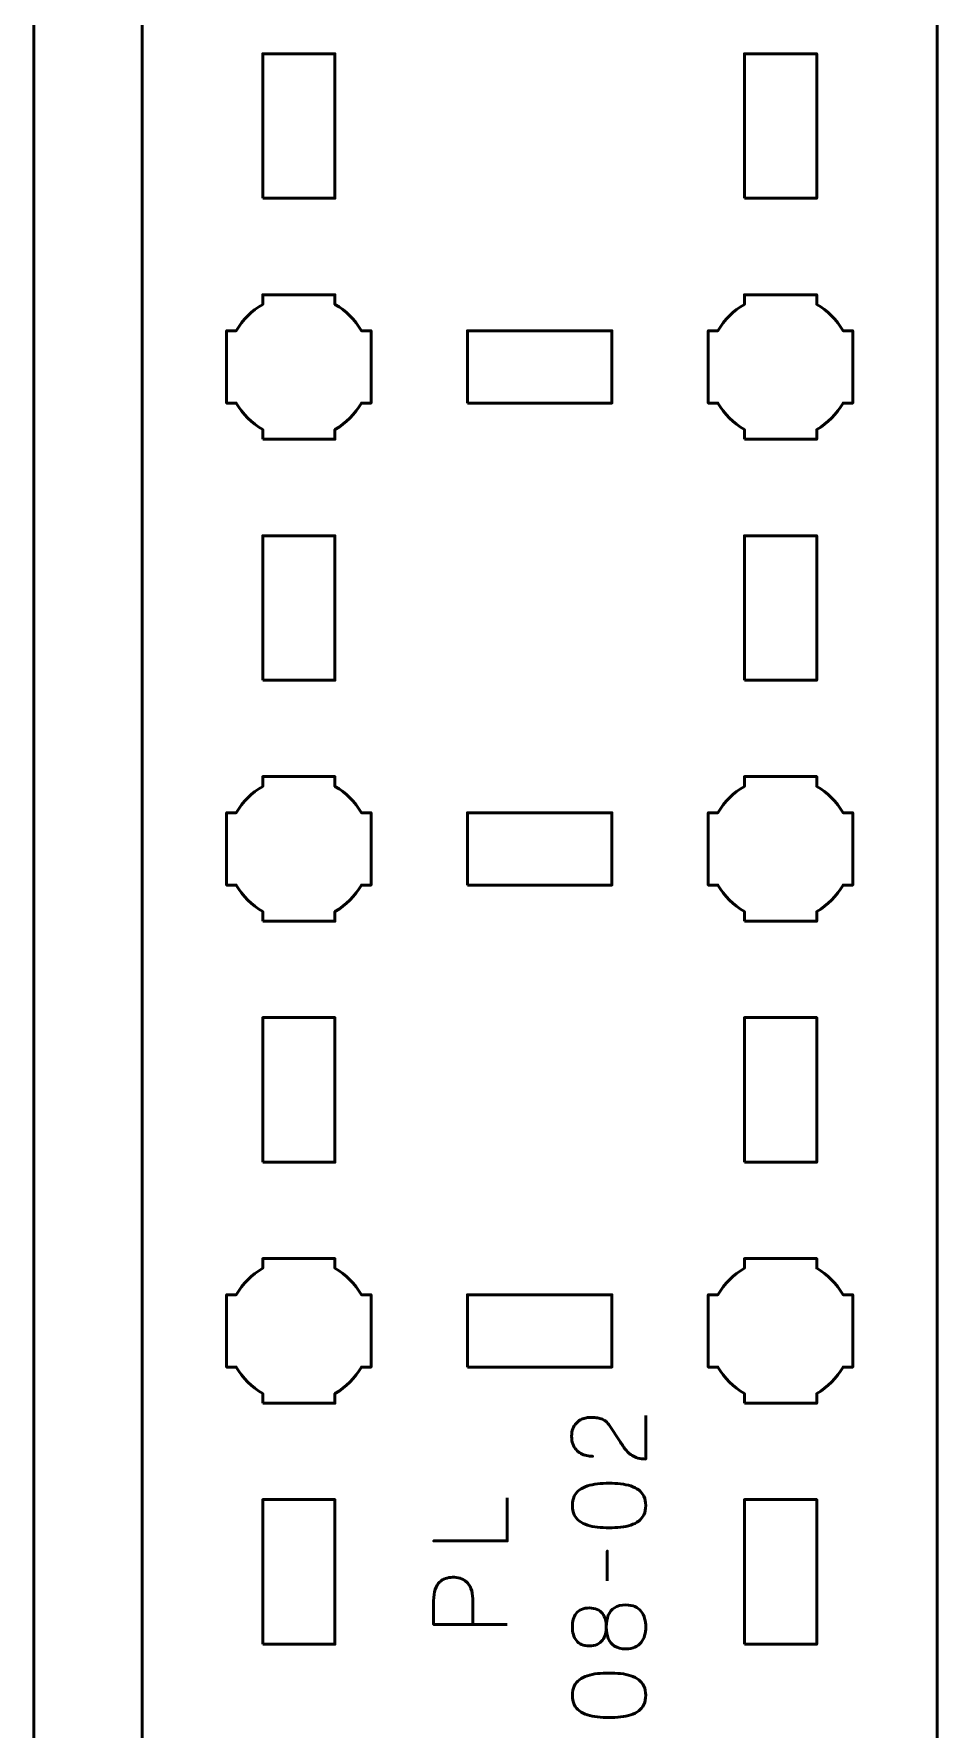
# Model space of a CAD drawing. Header units: centimetres. Extents: x -21 to 0, y -29.7 to 0.
# Drawn here: x -21 to -17.23, y -14.9 to -7.87 of the extents above; entities that cross this region are included whole.
import ezdxf

# ---------------------------------------------------------------- set-up
doc = ezdxf.new("R2010")
doc.units = ezdxf.units.CM
doc.header["$MEASUREMENT"] = 0
doc.layers.add('Layer 1', color=7, linetype='Continuous')

msp = doc.modelspace()

# ---------------------------------------------------------------- linework, layer by layer
at = {"layer": 'Layer 1', "color": 1, "lineweight": 53}
msp.add_open_spline([(-21.00003, -29.19995), (-21.00003, -29.19995), (-21.00003, -0.49992), (-21.00003, -0.49992), (-21.00003, -0.49992), (-21.00003, -0.22295), (-20.77694, 0.00004), (-20.49994, 0.00004), (-20.49994, 0.00004), (-20.49994, 0.00004), (-0.50008, 0.00004), (-0.50008, 0.00004), (-0.50008, 0.00004), (-0.22294, 0.00004), (0.00002, -0.22295), (0.00002, -0.49992), (0.00002, -0.49992), (0.00002, -0.49992), (0.00002, -29.19995), (0.00002, -29.19995), (0.00002, -29.19995), (0.00002, -29.47695), (-0.22294, -29.70004), (-0.50008, -29.70004), (-0.50008, -29.70004), (-0.50008, -29.70004), (-20.49994, -29.70004), (-20.49994, -29.70004), (-20.49994, -29.70004), (-20.77694, -29.70004), (-21.00003, -29.47695), (-21.00003, -29.19995)], degree=3, knots=[0, 0, 0, 0, 0.125, 0.125, 0.125, 0.125, 0.25, 0.25, 0.25, 0.25, 0.375, 0.375, 0.375, 0.375, 0.5, 0.5, 0.5, 0.5, 0.625, 0.625, 0.625, 0.625, 0.75, 0.75, 0.75, 0.75, 0.875, 0.875, 0.875, 0.875, 1, 1, 1, 1], dxfattribs=at)
at = {"layer": 'Layer 1', "color": 3, "lineweight": 53}
msp.add_open_spline([(-17.74994, -15.89996), (-17.74994, -15.89996), (-20.04994, -15.89996), (-20.04994, -15.89996), (-20.04994, -15.89996), (-20.32603, -15.89996), (-20.54994, -15.67605), (-20.54994, -15.39996), (-20.54994, -15.39996), (-20.54994, -15.39996), (-20.54994, -1.09996), (-20.54994, -1.09996), (-20.54994, -1.09996), (-20.54994, -0.82387), (-20.32603, -0.59996), (-20.04994, -0.59996), (-20.04994, -0.59996), (-20.04994, -0.59996), (-17.74994, -0.59996), (-17.74994, -0.59996), (-17.74994, -0.59996), (-17.47385, -0.59996), (-17.24994, -0.82387), (-17.24994, -1.09996), (-17.24994, -1.09996), (-17.24994, -1.09996), (-17.24994, -15.39996), (-17.24994, -15.39996), (-17.24994, -15.39996), (-17.24994, -15.67605), (-17.47385, -15.89996), (-17.74994, -15.89996)], degree=3, knots=[0, 0, 0, 0, 0.125, 0.125, 0.125, 0.125, 0.25, 0.25, 0.25, 0.25, 0.375, 0.375, 0.375, 0.375, 0.5, 0.5, 0.5, 0.5, 0.625, 0.625, 0.625, 0.625, 0.75, 0.75, 0.75, 0.75, 0.875, 0.875, 0.875, 0.875, 1, 1, 1, 1], dxfattribs=at)
at = {"layer": 'Layer 1', "lineweight": 53}
for points, knots in [([(-20.04994, -8.54996), (-20.04994, -8.54996), (-20.04994, -7.94996), (-20.04994, -7.94996), (-20.04994, -7.94996), (-20.04994, -7.94996), (-19.74994, -7.94996), (-19.74994, -7.94996), (-19.74994, -7.94996), (-19.74994, -7.94996), (-19.74994, -8.54996), (-19.74994, -8.54996), (-19.74994, -8.54996), (-19.74994, -8.54996), (-20.04994, -8.54996), (-20.04994, -8.54996)], [0, 0, 0, 0, 0.25, 0.25, 0.25, 0.25, 0.5, 0.5, 0.5, 0.5, 0.75, 0.75, 0.75, 0.75, 1, 1, 1, 1]), ([(-18.04994, -8.54996), (-18.04994, -8.54996), (-18.04994, -7.94996), (-18.04994, -7.94996), (-18.04994, -7.94996), (-18.04994, -7.94996), (-17.74994, -7.94996), (-17.74994, -7.94996), (-17.74994, -7.94996), (-17.74994, -7.94996), (-17.74994, -8.54996), (-17.74994, -8.54996), (-17.74994, -8.54996), (-17.74994, -8.54996), (-18.04994, -8.54996), (-18.04994, -8.54996)], [0, 0, 0, 0, 0.25, 0.25, 0.25, 0.25, 0.5, 0.5, 0.5, 0.5, 0.75, 0.75, 0.75, 0.75, 1, 1, 1, 1]), ([(-20.04994, -9.54996), (-20.04994, -9.54996), (-20.04994, -9.50981), (-20.04994, -9.50981), (-20.04994, -9.50981), (-20.09547, -9.48346), (-20.13344, -9.44549), (-20.15979, -9.39996), (-20.15979, -9.39996), (-20.15979, -9.39996), (-20.19994, -9.39996), (-20.19994, -9.39996), (-20.19994, -9.39996), (-20.19994, -9.39996), (-20.19994, -9.24996), (-20.19994, -9.24996), (-20.19994, -9.24996), (-20.19994, -9.24996), (-20.19994, -9.09996), (-20.19994, -9.09996), (-20.19994, -9.09996), (-20.19994, -9.09996), (-20.15979, -9.09996), (-20.15979, -9.09996), (-20.15979, -9.09996), (-20.13344, -9.05443), (-20.09547, -9.01646), (-20.04994, -8.99011), (-20.04994, -8.99011), (-20.04994, -8.99011), (-20.04994, -8.94996), (-20.04994, -8.94996), (-20.04994, -8.94996), (-20.04994, -8.94996), (-19.89994, -8.94996), (-19.89994, -8.94996), (-19.89994, -8.94996), (-19.89994, -8.94996), (-19.74994, -8.94996), (-19.74994, -8.94996), (-19.74994, -8.94996), (-19.74994, -8.94996), (-19.74994, -8.99011), (-19.74994, -8.99011), (-19.74994, -8.99011), (-19.70441, -9.01646), (-19.66644, -9.05443), (-19.64009, -9.09996), (-19.64009, -9.09996), (-19.64009, -9.09996), (-19.59994, -9.09996), (-19.59994, -9.09996), (-19.59994, -9.09996), (-19.59994, -9.09996), (-19.59994, -9.24996), (-19.59994, -9.24996), (-19.59994, -9.24996), (-19.59994, -9.24996), (-19.59994, -9.39996), (-19.59994, -9.39996), (-19.59994, -9.39996), (-19.59994, -9.39996), (-19.64009, -9.39996), (-19.64009, -9.39996), (-19.64009, -9.39996), (-19.66644, -9.44549), (-19.70441, -9.48346), (-19.74994, -9.50981), (-19.74994, -9.50981), (-19.74994, -9.50981), (-19.74994, -9.54996), (-19.74994, -9.54996), (-19.74994, -9.54996), (-19.74994, -9.54996), (-19.89994, -9.54996), (-19.89994, -9.54996), (-19.89994, -9.54996), (-19.89994, -9.54996), (-20.04994, -9.54996), (-20.04994, -9.54996)], [0, 0, 0, 0, 0.05, 0.05, 0.05, 0.05, 0.1, 0.1, 0.1, 0.1, 0.15, 0.15, 0.15, 0.15, 0.2, 0.2, 0.2, 0.2, 0.25, 0.25, 0.25, 0.25, 0.3, 0.3, 0.3, 0.3, 0.35, 0.35, 0.35, 0.35, 0.4, 0.4, 0.4, 0.4, 0.45, 0.45, 0.45, 0.45, 0.5, 0.5, 0.5, 0.5, 0.55, 0.55, 0.55, 0.55, 0.6, 0.6, 0.6, 0.6, 0.65, 0.65, 0.65, 0.65, 0.7, 0.7, 0.7, 0.7, 0.75, 0.75, 0.75, 0.75, 0.8, 0.8, 0.8, 0.8, 0.85, 0.85, 0.85, 0.85, 0.9, 0.9, 0.9, 0.9, 0.95, 0.95, 0.95, 0.95, 1, 1, 1, 1]), ([(-18.04994, -9.54996), (-18.04994, -9.54996), (-18.04994, -9.50981), (-18.04994, -9.50981), (-18.04994, -9.50981), (-18.09547, -9.48346), (-18.13344, -9.44549), (-18.15979, -9.39996), (-18.15979, -9.39996), (-18.15979, -9.39996), (-18.19994, -9.39996), (-18.19994, -9.39996), (-18.19994, -9.39996), (-18.19994, -9.39996), (-18.19994, -9.24996), (-18.19994, -9.24996), (-18.19994, -9.24996), (-18.19994, -9.24996), (-18.19994, -9.09996), (-18.19994, -9.09996), (-18.19994, -9.09996), (-18.19994, -9.09996), (-18.15979, -9.09996), (-18.15979, -9.09996), (-18.15979, -9.09996), (-18.13344, -9.05443), (-18.09547, -9.01646), (-18.04994, -8.99011), (-18.04994, -8.99011), (-18.04994, -8.99011), (-18.04994, -8.94996), (-18.04994, -8.94996), (-18.04994, -8.94996), (-18.04994, -8.94996), (-17.89994, -8.94996), (-17.89994, -8.94996), (-17.89994, -8.94996), (-17.89994, -8.94996), (-17.74994, -8.94996), (-17.74994, -8.94996), (-17.74994, -8.94996), (-17.74994, -8.94996), (-17.74994, -8.99011), (-17.74994, -8.99011), (-17.74994, -8.99011), (-17.70441, -9.01646), (-17.66644, -9.05443), (-17.64009, -9.09996), (-17.64009, -9.09996), (-17.64009, -9.09996), (-17.59994, -9.09996), (-17.59994, -9.09996), (-17.59994, -9.09996), (-17.59994, -9.09996), (-17.59994, -9.24996), (-17.59994, -9.24996), (-17.59994, -9.24996), (-17.59994, -9.24996), (-17.59994, -9.39996), (-17.59994, -9.39996), (-17.59994, -9.39996), (-17.59994, -9.39996), (-17.64009, -9.39996), (-17.64009, -9.39996), (-17.64009, -9.39996), (-17.66644, -9.44549), (-17.70441, -9.48346), (-17.74994, -9.50981), (-17.74994, -9.50981), (-17.74994, -9.50981), (-17.74994, -9.54996), (-17.74994, -9.54996), (-17.74994, -9.54996), (-17.74994, -9.54996), (-17.89994, -9.54996), (-17.89994, -9.54996), (-17.89994, -9.54996), (-17.89994, -9.54996), (-18.04994, -9.54996), (-18.04994, -9.54996)], [0, 0, 0, 0, 0.05, 0.05, 0.05, 0.05, 0.1, 0.1, 0.1, 0.1, 0.15, 0.15, 0.15, 0.15, 0.2, 0.2, 0.2, 0.2, 0.25, 0.25, 0.25, 0.25, 0.3, 0.3, 0.3, 0.3, 0.35, 0.35, 0.35, 0.35, 0.4, 0.4, 0.4, 0.4, 0.45, 0.45, 0.45, 0.45, 0.5, 0.5, 0.5, 0.5, 0.55, 0.55, 0.55, 0.55, 0.6, 0.6, 0.6, 0.6, 0.65, 0.65, 0.65, 0.65, 0.7, 0.7, 0.7, 0.7, 0.75, 0.75, 0.75, 0.75, 0.8, 0.8, 0.8, 0.8, 0.85, 0.85, 0.85, 0.85, 0.9, 0.9, 0.9, 0.9, 0.95, 0.95, 0.95, 0.95, 1, 1, 1, 1]), ([(-19.19994, -9.39996), (-19.19994, -9.39996), (-19.19994, -9.09996), (-19.19994, -9.09996), (-19.19994, -9.09996), (-19.19994, -9.09996), (-18.59994, -9.09996), (-18.59994, -9.09996), (-18.59994, -9.09996), (-18.59994, -9.09996), (-18.59994, -9.39996), (-18.59994, -9.39996), (-18.59994, -9.39996), (-18.59994, -9.39996), (-19.19994, -9.39996), (-19.19994, -9.39996)], [0, 0, 0, 0, 0.25, 0.25, 0.25, 0.25, 0.5, 0.5, 0.5, 0.5, 0.75, 0.75, 0.75, 0.75, 1, 1, 1, 1]), ([(-20.04994, -10.54996), (-20.04994, -10.54996), (-20.04994, -9.94996), (-20.04994, -9.94996), (-20.04994, -9.94996), (-20.04994, -9.94996), (-19.74994, -9.94996), (-19.74994, -9.94996), (-19.74994, -9.94996), (-19.74994, -9.94996), (-19.74994, -10.54996), (-19.74994, -10.54996), (-19.74994, -10.54996), (-19.74994, -10.54996), (-20.04994, -10.54996), (-20.04994, -10.54996)], [0, 0, 0, 0, 0.25, 0.25, 0.25, 0.25, 0.5, 0.5, 0.5, 0.5, 0.75, 0.75, 0.75, 0.75, 1, 1, 1, 1]), ([(-18.04994, -10.54996), (-18.04994, -10.54996), (-18.04994, -9.94996), (-18.04994, -9.94996), (-18.04994, -9.94996), (-18.04994, -9.94996), (-17.74994, -9.94996), (-17.74994, -9.94996), (-17.74994, -9.94996), (-17.74994, -9.94996), (-17.74994, -10.54996), (-17.74994, -10.54996), (-17.74994, -10.54996), (-17.74994, -10.54996), (-18.04994, -10.54996), (-18.04994, -10.54996)], [0, 0, 0, 0, 0.25, 0.25, 0.25, 0.25, 0.5, 0.5, 0.5, 0.5, 0.75, 0.75, 0.75, 0.75, 1, 1, 1, 1]), ([(-20.04994, -11.54996), (-20.04994, -11.54996), (-20.04994, -11.50981), (-20.04994, -11.50981), (-20.04994, -11.50981), (-20.09547, -11.48346), (-20.13344, -11.44549), (-20.15979, -11.39996), (-20.15979, -11.39996), (-20.15979, -11.39996), (-20.19994, -11.39996), (-20.19994, -11.39996), (-20.19994, -11.39996), (-20.19994, -11.39996), (-20.19994, -11.24996), (-20.19994, -11.24996), (-20.19994, -11.24996), (-20.19994, -11.24996), (-20.19994, -11.09996), (-20.19994, -11.09996), (-20.19994, -11.09996), (-20.19994, -11.09996), (-20.15979, -11.09996), (-20.15979, -11.09996), (-20.15979, -11.09996), (-20.13344, -11.05443), (-20.09547, -11.01646), (-20.04994, -10.99011), (-20.04994, -10.99011), (-20.04994, -10.99011), (-20.04994, -10.94996), (-20.04994, -10.94996), (-20.04994, -10.94996), (-20.04994, -10.94996), (-19.89994, -10.94996), (-19.89994, -10.94996), (-19.89994, -10.94996), (-19.89994, -10.94996), (-19.74994, -10.94996), (-19.74994, -10.94996), (-19.74994, -10.94996), (-19.74994, -10.94996), (-19.74994, -10.99011), (-19.74994, -10.99011), (-19.74994, -10.99011), (-19.70441, -11.01646), (-19.66644, -11.05443), (-19.64009, -11.09996), (-19.64009, -11.09996), (-19.64009, -11.09996), (-19.59994, -11.09996), (-19.59994, -11.09996), (-19.59994, -11.09996), (-19.59994, -11.09996), (-19.59994, -11.24996), (-19.59994, -11.24996), (-19.59994, -11.24996), (-19.59994, -11.24996), (-19.59994, -11.39996), (-19.59994, -11.39996), (-19.59994, -11.39996), (-19.59994, -11.39996), (-19.64009, -11.39996), (-19.64009, -11.39996), (-19.64009, -11.39996), (-19.66644, -11.44549), (-19.70441, -11.48346), (-19.74994, -11.50981), (-19.74994, -11.50981), (-19.74994, -11.50981), (-19.74994, -11.54996), (-19.74994, -11.54996), (-19.74994, -11.54996), (-19.74994, -11.54996), (-19.89994, -11.54996), (-19.89994, -11.54996), (-19.89994, -11.54996), (-19.89994, -11.54996), (-20.04994, -11.54996), (-20.04994, -11.54996)], [0, 0, 0, 0, 0.05, 0.05, 0.05, 0.05, 0.1, 0.1, 0.1, 0.1, 0.15, 0.15, 0.15, 0.15, 0.2, 0.2, 0.2, 0.2, 0.25, 0.25, 0.25, 0.25, 0.3, 0.3, 0.3, 0.3, 0.35, 0.35, 0.35, 0.35, 0.4, 0.4, 0.4, 0.4, 0.45, 0.45, 0.45, 0.45, 0.5, 0.5, 0.5, 0.5, 0.55, 0.55, 0.55, 0.55, 0.6, 0.6, 0.6, 0.6, 0.65, 0.65, 0.65, 0.65, 0.7, 0.7, 0.7, 0.7, 0.75, 0.75, 0.75, 0.75, 0.8, 0.8, 0.8, 0.8, 0.85, 0.85, 0.85, 0.85, 0.9, 0.9, 0.9, 0.9, 0.95, 0.95, 0.95, 0.95, 1, 1, 1, 1]), ([(-18.04994, -11.54996), (-18.04994, -11.54996), (-18.04994, -11.50981), (-18.04994, -11.50981), (-18.04994, -11.50981), (-18.09547, -11.48346), (-18.13344, -11.44549), (-18.15979, -11.39996), (-18.15979, -11.39996), (-18.15979, -11.39996), (-18.19994, -11.39996), (-18.19994, -11.39996), (-18.19994, -11.39996), (-18.19994, -11.39996), (-18.19994, -11.24996), (-18.19994, -11.24996), (-18.19994, -11.24996), (-18.19994, -11.24996), (-18.19994, -11.09996), (-18.19994, -11.09996), (-18.19994, -11.09996), (-18.19994, -11.09996), (-18.15979, -11.09996), (-18.15979, -11.09996), (-18.15979, -11.09996), (-18.13344, -11.05443), (-18.09547, -11.01646), (-18.04994, -10.99011), (-18.04994, -10.99011), (-18.04994, -10.99011), (-18.04994, -10.94996), (-18.04994, -10.94996), (-18.04994, -10.94996), (-18.04994, -10.94996), (-17.89994, -10.94996), (-17.89994, -10.94996), (-17.89994, -10.94996), (-17.89994, -10.94996), (-17.74994, -10.94996), (-17.74994, -10.94996), (-17.74994, -10.94996), (-17.74994, -10.94996), (-17.74994, -10.99011), (-17.74994, -10.99011), (-17.74994, -10.99011), (-17.70441, -11.01646), (-17.66644, -11.05443), (-17.64009, -11.09996), (-17.64009, -11.09996), (-17.64009, -11.09996), (-17.59994, -11.09996), (-17.59994, -11.09996), (-17.59994, -11.09996), (-17.59994, -11.09996), (-17.59994, -11.24996), (-17.59994, -11.24996), (-17.59994, -11.24996), (-17.59994, -11.24996), (-17.59994, -11.39996), (-17.59994, -11.39996), (-17.59994, -11.39996), (-17.59994, -11.39996), (-17.64009, -11.39996), (-17.64009, -11.39996), (-17.64009, -11.39996), (-17.66644, -11.44549), (-17.70441, -11.48346), (-17.74994, -11.50981), (-17.74994, -11.50981), (-17.74994, -11.50981), (-17.74994, -11.54996), (-17.74994, -11.54996), (-17.74994, -11.54996), (-17.74994, -11.54996), (-17.89994, -11.54996), (-17.89994, -11.54996), (-17.89994, -11.54996), (-17.89994, -11.54996), (-18.04994, -11.54996), (-18.04994, -11.54996)], [0, 0, 0, 0, 0.05, 0.05, 0.05, 0.05, 0.1, 0.1, 0.1, 0.1, 0.15, 0.15, 0.15, 0.15, 0.2, 0.2, 0.2, 0.2, 0.25, 0.25, 0.25, 0.25, 0.3, 0.3, 0.3, 0.3, 0.35, 0.35, 0.35, 0.35, 0.4, 0.4, 0.4, 0.4, 0.45, 0.45, 0.45, 0.45, 0.5, 0.5, 0.5, 0.5, 0.55, 0.55, 0.55, 0.55, 0.6, 0.6, 0.6, 0.6, 0.65, 0.65, 0.65, 0.65, 0.7, 0.7, 0.7, 0.7, 0.75, 0.75, 0.75, 0.75, 0.8, 0.8, 0.8, 0.8, 0.85, 0.85, 0.85, 0.85, 0.9, 0.9, 0.9, 0.9, 0.95, 0.95, 0.95, 0.95, 1, 1, 1, 1]), ([(-19.19994, -11.39996), (-19.19994, -11.39996), (-19.19994, -11.09996), (-19.19994, -11.09996), (-19.19994, -11.09996), (-19.19994, -11.09996), (-18.59994, -11.09996), (-18.59994, -11.09996), (-18.59994, -11.09996), (-18.59994, -11.09996), (-18.59994, -11.39996), (-18.59994, -11.39996), (-18.59994, -11.39996), (-18.59994, -11.39996), (-19.19994, -11.39996), (-19.19994, -11.39996)], [0, 0, 0, 0, 0.25, 0.25, 0.25, 0.25, 0.5, 0.5, 0.5, 0.5, 0.75, 0.75, 0.75, 0.75, 1, 1, 1, 1]), ([(-20.04994, -12.54996), (-20.04994, -12.54996), (-20.04994, -11.94996), (-20.04994, -11.94996), (-20.04994, -11.94996), (-20.04994, -11.94996), (-19.74994, -11.94996), (-19.74994, -11.94996), (-19.74994, -11.94996), (-19.74994, -11.94996), (-19.74994, -12.54996), (-19.74994, -12.54996), (-19.74994, -12.54996), (-19.74994, -12.54996), (-20.04994, -12.54996), (-20.04994, -12.54996)], [0, 0, 0, 0, 0.25, 0.25, 0.25, 0.25, 0.5, 0.5, 0.5, 0.5, 0.75, 0.75, 0.75, 0.75, 1, 1, 1, 1]), ([(-18.04994, -12.54996), (-18.04994, -12.54996), (-18.04994, -11.94996), (-18.04994, -11.94996), (-18.04994, -11.94996), (-18.04994, -11.94996), (-17.74994, -11.94996), (-17.74994, -11.94996), (-17.74994, -11.94996), (-17.74994, -11.94996), (-17.74994, -12.54996), (-17.74994, -12.54996), (-17.74994, -12.54996), (-17.74994, -12.54996), (-18.04994, -12.54996), (-18.04994, -12.54996)], [0, 0, 0, 0, 0.25, 0.25, 0.25, 0.25, 0.5, 0.5, 0.5, 0.5, 0.75, 0.75, 0.75, 0.75, 1, 1, 1, 1]), ([(-20.04994, -13.54996), (-20.04994, -13.54996), (-20.04994, -13.50981), (-20.04994, -13.50981), (-20.04994, -13.50981), (-20.09547, -13.48346), (-20.13344, -13.44549), (-20.15979, -13.39996), (-20.15979, -13.39996), (-20.15979, -13.39996), (-20.19994, -13.39996), (-20.19994, -13.39996), (-20.19994, -13.39996), (-20.19994, -13.39996), (-20.19994, -13.24996), (-20.19994, -13.24996), (-20.19994, -13.24996), (-20.19994, -13.24996), (-20.19994, -13.09996), (-20.19994, -13.09996), (-20.19994, -13.09996), (-20.19994, -13.09996), (-20.15979, -13.09996), (-20.15979, -13.09996), (-20.15979, -13.09996), (-20.13344, -13.05443), (-20.09547, -13.01646), (-20.04994, -12.99011), (-20.04994, -12.99011), (-20.04994, -12.99011), (-20.04994, -12.94996), (-20.04994, -12.94996), (-20.04994, -12.94996), (-20.04994, -12.94996), (-19.89994, -12.94996), (-19.89994, -12.94996), (-19.89994, -12.94996), (-19.89994, -12.94996), (-19.74994, -12.94996), (-19.74994, -12.94996), (-19.74994, -12.94996), (-19.74994, -12.94996), (-19.74994, -12.99011), (-19.74994, -12.99011), (-19.74994, -12.99011), (-19.70441, -13.01646), (-19.66644, -13.05443), (-19.64009, -13.09996), (-19.64009, -13.09996), (-19.64009, -13.09996), (-19.59994, -13.09996), (-19.59994, -13.09996), (-19.59994, -13.09996), (-19.59994, -13.09996), (-19.59994, -13.24996), (-19.59994, -13.24996), (-19.59994, -13.24996), (-19.59994, -13.24996), (-19.59994, -13.39996), (-19.59994, -13.39996), (-19.59994, -13.39996), (-19.59994, -13.39996), (-19.64009, -13.39996), (-19.64009, -13.39996), (-19.64009, -13.39996), (-19.66644, -13.44549), (-19.70441, -13.48346), (-19.74994, -13.50981), (-19.74994, -13.50981), (-19.74994, -13.50981), (-19.74994, -13.54996), (-19.74994, -13.54996), (-19.74994, -13.54996), (-19.74994, -13.54996), (-19.89994, -13.54996), (-19.89994, -13.54996), (-19.89994, -13.54996), (-19.89994, -13.54996), (-20.04994, -13.54996), (-20.04994, -13.54996)], [0, 0, 0, 0, 0.05, 0.05, 0.05, 0.05, 0.1, 0.1, 0.1, 0.1, 0.15, 0.15, 0.15, 0.15, 0.2, 0.2, 0.2, 0.2, 0.25, 0.25, 0.25, 0.25, 0.3, 0.3, 0.3, 0.3, 0.35, 0.35, 0.35, 0.35, 0.4, 0.4, 0.4, 0.4, 0.45, 0.45, 0.45, 0.45, 0.5, 0.5, 0.5, 0.5, 0.55, 0.55, 0.55, 0.55, 0.6, 0.6, 0.6, 0.6, 0.65, 0.65, 0.65, 0.65, 0.7, 0.7, 0.7, 0.7, 0.75, 0.75, 0.75, 0.75, 0.8, 0.8, 0.8, 0.8, 0.85, 0.85, 0.85, 0.85, 0.9, 0.9, 0.9, 0.9, 0.95, 0.95, 0.95, 0.95, 1, 1, 1, 1]), ([(-18.04994, -13.54996), (-18.04994, -13.54996), (-18.04994, -13.50981), (-18.04994, -13.50981), (-18.04994, -13.50981), (-18.09547, -13.48346), (-18.13344, -13.44549), (-18.15979, -13.39996), (-18.15979, -13.39996), (-18.15979, -13.39996), (-18.19994, -13.39996), (-18.19994, -13.39996), (-18.19994, -13.39996), (-18.19994, -13.39996), (-18.19994, -13.24996), (-18.19994, -13.24996), (-18.19994, -13.24996), (-18.19994, -13.24996), (-18.19994, -13.09996), (-18.19994, -13.09996), (-18.19994, -13.09996), (-18.19994, -13.09996), (-18.15979, -13.09996), (-18.15979, -13.09996), (-18.15979, -13.09996), (-18.13344, -13.05443), (-18.09547, -13.01646), (-18.04994, -12.99011), (-18.04994, -12.99011), (-18.04994, -12.99011), (-18.04994, -12.94996), (-18.04994, -12.94996), (-18.04994, -12.94996), (-18.04994, -12.94996), (-17.89994, -12.94996), (-17.89994, -12.94996), (-17.89994, -12.94996), (-17.89994, -12.94996), (-17.74994, -12.94996), (-17.74994, -12.94996), (-17.74994, -12.94996), (-17.74994, -12.94996), (-17.74994, -12.99011), (-17.74994, -12.99011), (-17.74994, -12.99011), (-17.70441, -13.01646), (-17.66644, -13.05443), (-17.64009, -13.09996), (-17.64009, -13.09996), (-17.64009, -13.09996), (-17.59994, -13.09996), (-17.59994, -13.09996), (-17.59994, -13.09996), (-17.59994, -13.09996), (-17.59994, -13.24996), (-17.59994, -13.24996), (-17.59994, -13.24996), (-17.59994, -13.24996), (-17.59994, -13.39996), (-17.59994, -13.39996), (-17.59994, -13.39996), (-17.59994, -13.39996), (-17.64009, -13.39996), (-17.64009, -13.39996), (-17.64009, -13.39996), (-17.66644, -13.44549), (-17.70441, -13.48346), (-17.74994, -13.50981), (-17.74994, -13.50981), (-17.74994, -13.50981), (-17.74994, -13.54996), (-17.74994, -13.54996), (-17.74994, -13.54996), (-17.74994, -13.54996), (-17.89994, -13.54996), (-17.89994, -13.54996), (-17.89994, -13.54996), (-17.89994, -13.54996), (-18.04994, -13.54996), (-18.04994, -13.54996)], [0, 0, 0, 0, 0.05, 0.05, 0.05, 0.05, 0.1, 0.1, 0.1, 0.1, 0.15, 0.15, 0.15, 0.15, 0.2, 0.2, 0.2, 0.2, 0.25, 0.25, 0.25, 0.25, 0.3, 0.3, 0.3, 0.3, 0.35, 0.35, 0.35, 0.35, 0.4, 0.4, 0.4, 0.4, 0.45, 0.45, 0.45, 0.45, 0.5, 0.5, 0.5, 0.5, 0.55, 0.55, 0.55, 0.55, 0.6, 0.6, 0.6, 0.6, 0.65, 0.65, 0.65, 0.65, 0.7, 0.7, 0.7, 0.7, 0.75, 0.75, 0.75, 0.75, 0.8, 0.8, 0.8, 0.8, 0.85, 0.85, 0.85, 0.85, 0.9, 0.9, 0.9, 0.9, 0.95, 0.95, 0.95, 0.95, 1, 1, 1, 1]), ([(-19.19994, -13.39996), (-19.19994, -13.39996), (-19.19994, -13.09996), (-19.19994, -13.09996), (-19.19994, -13.09996), (-19.19994, -13.09996), (-18.59994, -13.09996), (-18.59994, -13.09996), (-18.59994, -13.09996), (-18.59994, -13.09996), (-18.59994, -13.39996), (-18.59994, -13.39996), (-18.59994, -13.39996), (-18.59994, -13.39996), (-19.19994, -13.39996), (-19.19994, -13.39996)], [0, 0, 0, 0, 0.25, 0.25, 0.25, 0.25, 0.5, 0.5, 0.5, 0.5, 0.75, 0.75, 0.75, 0.75, 1, 1, 1, 1]), ([(-20.04994, -14.54996), (-20.04994, -14.54996), (-20.04994, -13.94996), (-20.04994, -13.94996), (-20.04994, -13.94996), (-20.04994, -13.94996), (-19.74994, -13.94996), (-19.74994, -13.94996), (-19.74994, -13.94996), (-19.74994, -13.94996), (-19.74994, -14.54996), (-19.74994, -14.54996), (-19.74994, -14.54996), (-19.74994, -14.54996), (-20.04994, -14.54996), (-20.04994, -14.54996)], [0, 0, 0, 0, 0.25, 0.25, 0.25, 0.25, 0.5, 0.5, 0.5, 0.5, 0.75, 0.75, 0.75, 0.75, 1, 1, 1, 1]), ([(-18.04994, -14.54996), (-18.04994, -14.54996), (-18.04994, -13.94996), (-18.04994, -13.94996), (-18.04994, -13.94996), (-18.04994, -13.94996), (-17.74994, -13.94996), (-17.74994, -13.94996), (-17.74994, -13.94996), (-17.74994, -13.94996), (-17.74994, -14.54996), (-17.74994, -14.54996), (-17.74994, -14.54996), (-17.74994, -14.54996), (-18.04994, -14.54996), (-18.04994, -14.54996)], [0, 0, 0, 0, 0.25, 0.25, 0.25, 0.25, 0.5, 0.5, 0.5, 0.5, 0.75, 0.75, 0.75, 0.75, 1, 1, 1, 1])]:
    msp.add_open_spline(points, degree=3, knots=knots, dxfattribs=at)
at = {"layer": 'Layer 1', "color": 5, "lineweight": 53}
for points, knots in [([(-18.45969, -13.60015), (-18.45969, -13.60015), (-18.45969, -13.78176), (-18.45969, -13.78176), (-18.45969, -13.78176), (-18.47197, -13.78141), (-18.48283, -13.77986), (-18.49215, -13.77724), (-18.49215, -13.77724), (-18.50146, -13.77456), (-18.50964, -13.77097), (-18.5167, -13.76652), (-18.5167, -13.76652), (-18.52375, -13.762), (-18.53003, -13.75685), (-18.53554, -13.751), (-18.53554, -13.751), (-18.54111, -13.74514), (-18.54619, -13.73886), (-18.55099, -13.73209), (-18.55099, -13.73209), (-18.55572, -13.72532), (-18.56044, -13.71833), (-18.5651, -13.71106), (-18.5651, -13.71106), (-18.5651, -13.71106), (-18.61336, -13.63867), (-18.61336, -13.63867), (-18.61336, -13.63867), (-18.61858, -13.63127), (-18.62422, -13.62548), (-18.63043, -13.62139), (-18.63043, -13.62139), (-18.63657, -13.61723), (-18.64306, -13.61433), (-18.64984, -13.61257), (-18.64984, -13.61257), (-18.65668, -13.61088), (-18.66359, -13.60982), (-18.67072, -13.60947), (-18.67072, -13.60947), (-18.67785, -13.60911), (-18.68497, -13.60897), (-18.6921, -13.60904), (-18.6921, -13.60904), (-18.69795, -13.60904), (-18.70423, -13.60982), (-18.71101, -13.61137), (-18.71101, -13.61137), (-18.71771, -13.61299), (-18.72441, -13.61553), (-18.73104, -13.61913), (-18.73104, -13.61913), (-18.73768, -13.62273), (-18.74374, -13.62753), (-18.74925, -13.63352), (-18.74925, -13.63352), (-18.75468, -13.63952), (-18.75905, -13.64693), (-18.76237, -13.65575), (-18.76237, -13.65575), (-18.76569, -13.66457), (-18.76738, -13.67494), (-18.76745, -13.68693), (-18.76745, -13.68693), (-18.76738, -13.699), (-18.76569, -13.70965), (-18.76244, -13.71883), (-18.76244, -13.71883), (-18.7592, -13.728), (-18.75468, -13.73583), (-18.74897, -13.74232), (-18.74897, -13.74232), (-18.74325, -13.74881), (-18.73662, -13.75403), (-18.72921, -13.75812), (-18.72921, -13.75812), (-18.7218, -13.76222), (-18.7139, -13.76518), (-18.70557, -13.76708), (-18.70557, -13.76708), (-18.69725, -13.76899), (-18.68878, -13.76991), (-18.68024, -13.76991), (-18.68024, -13.76991), (-18.68878, -13.76991), (-18.69725, -13.76899), (-18.70557, -13.76708), (-18.70557, -13.76708), (-18.7139, -13.76518), (-18.7218, -13.76222), (-18.72921, -13.75812), (-18.72921, -13.75812), (-18.73662, -13.75403), (-18.74325, -13.74881), (-18.74897, -13.74232), (-18.74897, -13.74232), (-18.75468, -13.73583), (-18.7592, -13.728), (-18.76244, -13.71883), (-18.76244, -13.71883), (-18.76569, -13.70965), (-18.76738, -13.699), (-18.76745, -13.68693), (-18.76745, -13.68693), (-18.76738, -13.67494), (-18.76569, -13.66457), (-18.76237, -13.65575), (-18.76237, -13.65575), (-18.75905, -13.64693), (-18.75468, -13.63952), (-18.74925, -13.63352), (-18.74925, -13.63352), (-18.74374, -13.62753), (-18.73768, -13.62273), (-18.73104, -13.61913), (-18.73104, -13.61913), (-18.72441, -13.61553), (-18.71771, -13.61299), (-18.71101, -13.61137), (-18.71101, -13.61137), (-18.70423, -13.60982), (-18.69795, -13.60904), (-18.6921, -13.60904), (-18.6921, -13.60904), (-18.68497, -13.60897), (-18.67785, -13.60911), (-18.67072, -13.60947), (-18.67072, -13.60947), (-18.66359, -13.60982), (-18.65668, -13.61088), (-18.64984, -13.61257), (-18.64984, -13.61257), (-18.64306, -13.61433), (-18.63657, -13.61723), (-18.63043, -13.62139), (-18.63043, -13.62139), (-18.62422, -13.62548), (-18.61858, -13.63127), (-18.61336, -13.63867), (-18.61336, -13.63867), (-18.61336, -13.63867), (-18.5651, -13.71106), (-18.5651, -13.71106), (-18.5651, -13.71106), (-18.56044, -13.71833), (-18.55572, -13.72532), (-18.55099, -13.73209), (-18.55099, -13.73209), (-18.54619, -13.73886), (-18.54111, -13.74514), (-18.53554, -13.751), (-18.53554, -13.751), (-18.53003, -13.75685), (-18.52375, -13.762), (-18.5167, -13.76652), (-18.5167, -13.76652), (-18.50964, -13.77097), (-18.50146, -13.77456), (-18.49215, -13.77724), (-18.49215, -13.77724), (-18.48283, -13.77986), (-18.47197, -13.78141), (-18.45969, -13.78176), (-18.45969, -13.78176), (-18.45969, -13.78176), (-18.45969, -13.60015), (-18.45969, -13.60015)], [0, 0, 0, 0, 0.0238095, 0.0238095, 0.0238095, 0.0238095, 0.047619, 0.047619, 0.047619, 0.047619, 0.0714286, 0.0714286, 0.0714286, 0.0714286, 0.0952381, 0.0952381, 0.0952381, 0.0952381, 0.1190476, 0.1190476, 0.1190476, 0.1190476, 0.1428571, 0.1428571, 0.1428571, 0.1428571, 0.1666667, 0.1666667, 0.1666667, 0.1666667, 0.1904762, 0.1904762, 0.1904762, 0.1904762, 0.2142857, 0.2142857, 0.2142857, 0.2142857, 0.2380952, 0.2380952, 0.2380952, 0.2380952, 0.2619048, 0.2619048, 0.2619048, 0.2619048, 0.2857143, 0.2857143, 0.2857143, 0.2857143, 0.3095238, 0.3095238, 0.3095238, 0.3095238, 0.3333333, 0.3333333, 0.3333333, 0.3333333, 0.3571429, 0.3571429, 0.3571429, 0.3571429, 0.3809524, 0.3809524, 0.3809524, 0.3809524, 0.4047619, 0.4047619, 0.4047619, 0.4047619, 0.4285714, 0.4285714, 0.4285714, 0.4285714, 0.452381, 0.452381, 0.452381, 0.452381, 0.4761905, 0.4761905, 0.4761905, 0.4761905, 0.5, 0.5, 0.5, 0.5, 0.5238095, 0.5238095, 0.5238095, 0.5238095, 0.547619, 0.547619, 0.547619, 0.547619, 0.5714286, 0.5714286, 0.5714286, 0.5714286, 0.5952381, 0.5952381, 0.5952381, 0.5952381, 0.6190476, 0.6190476, 0.6190476, 0.6190476, 0.6428571, 0.6428571, 0.6428571, 0.6428571, 0.6666667, 0.6666667, 0.6666667, 0.6666667, 0.6904762, 0.6904762, 0.6904762, 0.6904762, 0.7142857, 0.7142857, 0.7142857, 0.7142857, 0.7380952, 0.7380952, 0.7380952, 0.7380952, 0.7619048, 0.7619048, 0.7619048, 0.7619048, 0.7857143, 0.7857143, 0.7857143, 0.7857143, 0.8095238, 0.8095238, 0.8095238, 0.8095238, 0.8333333, 0.8333333, 0.8333333, 0.8333333, 0.8571429, 0.8571429, 0.8571429, 0.8571429, 0.8809524, 0.8809524, 0.8809524, 0.8809524, 0.9047619, 0.9047619, 0.9047619, 0.9047619, 0.9285714, 0.9285714, 0.9285714, 0.9285714, 0.952381, 0.952381, 0.952381, 0.952381, 0.9761905, 0.9761905, 0.9761905, 0.9761905, 1, 1, 1, 1]), ([(-18.45969, -13.97437), (-18.45976, -13.95956), (-18.46237, -13.94679), (-18.46745, -13.93613), (-18.46745, -13.93613), (-18.47253, -13.92555), (-18.4798, -13.91673), (-18.48904, -13.90968), (-18.48904, -13.90968), (-18.49835, -13.90269), (-18.50936, -13.89719), (-18.52206, -13.8931), (-18.52206, -13.8931), (-18.53476, -13.88907), (-18.54866, -13.88618), (-18.5639, -13.88456), (-18.5639, -13.88456), (-18.57914, -13.88286), (-18.59516, -13.88202), (-18.61209, -13.88209), (-18.61209, -13.88209), (-18.62895, -13.88202), (-18.64497, -13.88286), (-18.66014, -13.88456), (-18.66014, -13.88456), (-18.67531, -13.88618), (-18.68928, -13.88907), (-18.70198, -13.8931), (-18.70198, -13.8931), (-18.71461, -13.89719), (-18.72561, -13.90269), (-18.735, -13.90968), (-18.735, -13.90968), (-18.74431, -13.91673), (-18.75158, -13.92555), (-18.75666, -13.93613), (-18.75666, -13.93613), (-18.76181, -13.94679), (-18.76442, -13.95956), (-18.76449, -13.97437), (-18.76449, -13.97437), (-18.76442, -13.98919), (-18.76181, -14.00196), (-18.75666, -14.01262), (-18.75666, -14.01262), (-18.75158, -14.0232), (-18.74431, -14.03202), (-18.735, -14.03907), (-18.735, -14.03907), (-18.72561, -14.04606), (-18.71461, -14.05156), (-18.70198, -14.05565), (-18.70198, -14.05565), (-18.68928, -14.05968), (-18.67531, -14.06257), (-18.66014, -14.06419), (-18.66014, -14.06419), (-18.64497, -14.06588), (-18.62895, -14.06673), (-18.61209, -14.06666), (-18.61209, -14.06666), (-18.59516, -14.06673), (-18.57914, -14.06588), (-18.5639, -14.06419), (-18.5639, -14.06419), (-18.54866, -14.06257), (-18.53476, -14.05968), (-18.52206, -14.05565), (-18.52206, -14.05565), (-18.50936, -14.05156), (-18.49835, -14.04606), (-18.48904, -14.03907), (-18.48904, -14.03907), (-18.4798, -14.03202), (-18.47253, -14.0232), (-18.46745, -14.01262), (-18.46745, -14.01262), (-18.46237, -14.00196), (-18.45976, -13.98919), (-18.45969, -13.97437)], [0, 0, 0, 0, 0.05, 0.05, 0.05, 0.05, 0.1, 0.1, 0.1, 0.1, 0.15, 0.15, 0.15, 0.15, 0.2, 0.2, 0.2, 0.2, 0.25, 0.25, 0.25, 0.25, 0.3, 0.3, 0.3, 0.3, 0.35, 0.35, 0.35, 0.35, 0.4, 0.4, 0.4, 0.4, 0.45, 0.45, 0.45, 0.45, 0.5, 0.5, 0.5, 0.5, 0.55, 0.55, 0.55, 0.55, 0.6, 0.6, 0.6, 0.6, 0.65, 0.65, 0.65, 0.65, 0.7, 0.7, 0.7, 0.7, 0.75, 0.75, 0.75, 0.75, 0.8, 0.8, 0.8, 0.8, 0.85, 0.85, 0.85, 0.85, 0.9, 0.9, 0.9, 0.9, 0.95, 0.95, 0.95, 0.95, 1, 1, 1, 1]), ([(-18.45969, -13.97437), (-18.45976, -13.95956), (-18.46237, -13.94679), (-18.46745, -13.93613), (-18.46745, -13.93613), (-18.47253, -13.92555), (-18.4798, -13.91673), (-18.48904, -13.90968), (-18.48904, -13.90968), (-18.49835, -13.90269), (-18.50936, -13.89719), (-18.52206, -13.8931), (-18.52206, -13.8931), (-18.53476, -13.88907), (-18.54866, -13.88618), (-18.5639, -13.88456), (-18.5639, -13.88456), (-18.57914, -13.88286), (-18.59516, -13.88202), (-18.61209, -13.88209), (-18.61209, -13.88209), (-18.62895, -13.88202), (-18.64497, -13.88286), (-18.66014, -13.88456), (-18.66014, -13.88456), (-18.67531, -13.88618), (-18.68928, -13.88907), (-18.70198, -13.8931), (-18.70198, -13.8931), (-18.71461, -13.89719), (-18.72561, -13.90269), (-18.735, -13.90968), (-18.735, -13.90968), (-18.74431, -13.91673), (-18.75158, -13.92555), (-18.75666, -13.93613), (-18.75666, -13.93613), (-18.76181, -13.94679), (-18.76442, -13.95956), (-18.76449, -13.97437), (-18.76449, -13.97437), (-18.76442, -13.98919), (-18.76181, -14.00196), (-18.75666, -14.01262), (-18.75666, -14.01262), (-18.75158, -14.0232), (-18.74431, -14.03202), (-18.735, -14.03907), (-18.735, -14.03907), (-18.72561, -14.04606), (-18.71461, -14.05156), (-18.70198, -14.05565), (-18.70198, -14.05565), (-18.68928, -14.05968), (-18.67531, -14.06257), (-18.66014, -14.06419), (-18.66014, -14.06419), (-18.64497, -14.06588), (-18.62895, -14.06673), (-18.61209, -14.06666), (-18.61209, -14.06666), (-18.59516, -14.06673), (-18.57914, -14.06588), (-18.5639, -14.06419), (-18.5639, -14.06419), (-18.54866, -14.06257), (-18.53476, -14.05968), (-18.52206, -14.05565), (-18.52206, -14.05565), (-18.50936, -14.05156), (-18.49835, -14.04606), (-18.48904, -14.03907), (-18.48904, -14.03907), (-18.4798, -14.03202), (-18.47253, -14.0232), (-18.46745, -14.01262), (-18.46745, -14.01262), (-18.46237, -14.00196), (-18.45976, -13.98919), (-18.45969, -13.97437)], [0, 0, 0, 0, 0.05, 0.05, 0.05, 0.05, 0.1, 0.1, 0.1, 0.1, 0.15, 0.15, 0.15, 0.15, 0.2, 0.2, 0.2, 0.2, 0.25, 0.25, 0.25, 0.25, 0.3, 0.3, 0.3, 0.3, 0.35, 0.35, 0.35, 0.35, 0.4, 0.4, 0.4, 0.4, 0.45, 0.45, 0.45, 0.45, 0.5, 0.5, 0.5, 0.5, 0.55, 0.55, 0.55, 0.55, 0.6, 0.6, 0.6, 0.6, 0.65, 0.65, 0.65, 0.65, 0.7, 0.7, 0.7, 0.7, 0.75, 0.75, 0.75, 0.75, 0.8, 0.8, 0.8, 0.8, 0.85, 0.85, 0.85, 0.85, 0.9, 0.9, 0.9, 0.9, 0.95, 0.95, 0.95, 0.95, 1, 1, 1, 1]), ([(-19.035, -13.94305), (-19.035, -13.94305), (-19.035, -14.12127), (-19.035, -14.12127), (-19.035, -14.12127), (-19.035, -14.12127), (-19.34022, -14.12127), (-19.34022, -14.12127), (-19.34022, -14.12127), (-19.34022, -14.12127), (-19.035, -14.12127), (-19.035, -14.12127), (-19.035, -14.12127), (-19.035, -14.12127), (-19.035, -13.94305), (-19.035, -13.94305)], [0, 0, 0, 0, 0.25, 0.25, 0.25, 0.25, 0.5, 0.5, 0.5, 0.5, 0.75, 0.75, 0.75, 0.75, 1, 1, 1, 1]), ([(-18.61929, -14.28679), (-18.61929, -14.28679), (-18.61929, -14.1636), (-18.61929, -14.1636), (-18.61929, -14.1636), (-18.61929, -14.1636), (-18.61929, -14.28679), (-18.61929, -14.28679)], [0, 0, 0, 0, 0.5, 0.5, 0.5, 0.5, 1, 1, 1, 1]), ([(-19.035, -14.46755), (-19.035, -14.46755), (-19.34022, -14.46755), (-19.34022, -14.46755), (-19.34022, -14.46755), (-19.34022, -14.46755), (-19.34022, -14.37018), (-19.34022, -14.37018), (-19.34022, -14.37018), (-19.34015, -14.35071), (-19.33796, -14.3347), (-19.33373, -14.32207), (-19.33373, -14.32207), (-19.32957, -14.30951), (-19.32378, -14.29963), (-19.31644, -14.2925), (-19.31644, -14.2925), (-19.30918, -14.28538), (-19.30085, -14.2803), (-19.29147, -14.27719), (-19.29147, -14.27719), (-19.28208, -14.27416), (-19.27228, -14.2724), (-19.2619, -14.27197), (-19.2619, -14.27197), (-19.25153, -14.27148), (-19.24137, -14.27268), (-19.2315, -14.2755), (-19.2315, -14.2755), (-19.22162, -14.27839), (-19.21266, -14.28326), (-19.20461, -14.29025), (-19.20461, -14.29025), (-19.19657, -14.29716), (-19.19015, -14.30654), (-19.18542, -14.31833), (-19.18542, -14.31833), (-19.18063, -14.33011), (-19.17823, -14.34471), (-19.17809, -14.36214), (-19.17809, -14.36214), (-19.17809, -14.36214), (-19.17809, -14.46755), (-19.17809, -14.46755), (-19.17809, -14.46755), (-19.17809, -14.46755), (-19.17809, -14.36214), (-19.17809, -14.36214), (-19.17809, -14.36214), (-19.17823, -14.34507), (-19.18063, -14.3306), (-19.18542, -14.31889), (-19.18542, -14.31889), (-19.19015, -14.30711), (-19.19657, -14.29772), (-19.20461, -14.29067), (-19.20461, -14.29067), (-19.21266, -14.28368), (-19.22162, -14.27867), (-19.2315, -14.27571), (-19.2315, -14.27571), (-19.24137, -14.27275), (-19.25153, -14.27148), (-19.2619, -14.27197), (-19.2619, -14.27197), (-19.27228, -14.2724), (-19.28208, -14.27416), (-19.29147, -14.27733), (-19.29147, -14.27733), (-19.30085, -14.28044), (-19.30918, -14.28566), (-19.31644, -14.29279), (-19.31644, -14.29279), (-19.32378, -14.29998), (-19.32957, -14.30986), (-19.33373, -14.32242), (-19.33373, -14.32242), (-19.33796, -14.33505), (-19.34015, -14.35092), (-19.34022, -14.37018), (-19.34022, -14.37018), (-19.34022, -14.37018), (-19.34022, -14.46755), (-19.34022, -14.46755), (-19.34022, -14.46755), (-19.34022, -14.46755), (-19.035, -14.46755), (-19.035, -14.46755)], [0, 0, 0, 0, 0.0454545, 0.0454545, 0.0454545, 0.0454545, 0.0909091, 0.0909091, 0.0909091, 0.0909091, 0.1363636, 0.1363636, 0.1363636, 0.1363636, 0.1818182, 0.1818182, 0.1818182, 0.1818182, 0.2272727, 0.2272727, 0.2272727, 0.2272727, 0.2727273, 0.2727273, 0.2727273, 0.2727273, 0.3181818, 0.3181818, 0.3181818, 0.3181818, 0.3636364, 0.3636364, 0.3636364, 0.3636364, 0.4090909, 0.4090909, 0.4090909, 0.4090909, 0.4545455, 0.4545455, 0.4545455, 0.4545455, 0.5, 0.5, 0.5, 0.5, 0.5454545, 0.5454545, 0.5454545, 0.5454545, 0.5909091, 0.5909091, 0.5909091, 0.5909091, 0.6363636, 0.6363636, 0.6363636, 0.6363636, 0.6818182, 0.6818182, 0.6818182, 0.6818182, 0.7272727, 0.7272727, 0.7272727, 0.7272727, 0.7727273, 0.7727273, 0.7727273, 0.7727273, 0.8181818, 0.8181818, 0.8181818, 0.8181818, 0.8636364, 0.8636364, 0.8636364, 0.8636364, 0.9090909, 0.9090909, 0.9090909, 0.9090909, 0.9545455, 0.9545455, 0.9545455, 0.9545455, 1, 1, 1, 1]), ([(-18.62352, -14.47813), (-18.62352, -14.46727), (-18.62479, -14.45711), (-18.62733, -14.44758), (-18.62733, -14.44758), (-18.62994, -14.43813), (-18.63403, -14.4298), (-18.63961, -14.42254), (-18.63961, -14.42254), (-18.64518, -14.41534), (-18.65245, -14.4097), (-18.66141, -14.4056), (-18.66141, -14.4056), (-18.6703, -14.40151), (-18.68109, -14.39947), (-18.69379, -14.3994), (-18.69379, -14.3994), (-18.70649, -14.39947), (-18.71736, -14.40144), (-18.72639, -14.40532), (-18.72639, -14.40532), (-18.73542, -14.4092), (-18.74283, -14.41471), (-18.74847, -14.42176), (-18.74847, -14.42176), (-18.75419, -14.42882), (-18.75835, -14.43714), (-18.76096, -14.44674), (-18.76096, -14.44674), (-18.76357, -14.45626), (-18.7647, -14.46678), (-18.76449, -14.47813), (-18.76449, -14.47813), (-18.76428, -14.48949), (-18.76286, -14.50001), (-18.76025, -14.50953), (-18.76025, -14.50953), (-18.75757, -14.51913), (-18.75341, -14.52745), (-18.74784, -14.53451), (-18.74784, -14.53451), (-18.74226, -14.54156), (-18.73507, -14.54707), (-18.72618, -14.55095), (-18.72618, -14.55095), (-18.71722, -14.55483), (-18.70642, -14.5568), (-18.69379, -14.55687), (-18.69379, -14.55687), (-18.68109, -14.5568), (-18.6703, -14.55476), (-18.66141, -14.55066), (-18.66141, -14.55066), (-18.65245, -14.54657), (-18.64518, -14.54093), (-18.63961, -14.53366), (-18.63961, -14.53366), (-18.63403, -14.52646), (-18.62994, -14.51814), (-18.62733, -14.50868), (-18.62733, -14.50868), (-18.62479, -14.49916), (-18.62352, -14.489), (-18.62352, -14.47813)], [0, 0, 0, 0, 0.0625, 0.0625, 0.0625, 0.0625, 0.125, 0.125, 0.125, 0.125, 0.1875, 0.1875, 0.1875, 0.1875, 0.25, 0.25, 0.25, 0.25, 0.3125, 0.3125, 0.3125, 0.3125, 0.375, 0.375, 0.375, 0.375, 0.4375, 0.4375, 0.4375, 0.4375, 0.5, 0.5, 0.5, 0.5, 0.5625, 0.5625, 0.5625, 0.5625, 0.625, 0.625, 0.625, 0.625, 0.6875, 0.6875, 0.6875, 0.6875, 0.75, 0.75, 0.75, 0.75, 0.8125, 0.8125, 0.8125, 0.8125, 0.875, 0.875, 0.875, 0.875, 0.9375, 0.9375, 0.9375, 0.9375, 1, 1, 1, 1]), ([(-18.62352, -14.47813), (-18.62352, -14.46727), (-18.62479, -14.45711), (-18.62733, -14.44758), (-18.62733, -14.44758), (-18.62994, -14.43813), (-18.63403, -14.4298), (-18.63961, -14.42254), (-18.63961, -14.42254), (-18.64518, -14.41534), (-18.65245, -14.4097), (-18.66141, -14.4056), (-18.66141, -14.4056), (-18.6703, -14.40151), (-18.68109, -14.39947), (-18.69379, -14.3994), (-18.69379, -14.3994), (-18.70649, -14.39947), (-18.71736, -14.40144), (-18.72639, -14.40532), (-18.72639, -14.40532), (-18.73542, -14.4092), (-18.74283, -14.41471), (-18.74847, -14.42176), (-18.74847, -14.42176), (-18.75419, -14.42882), (-18.75835, -14.43714), (-18.76096, -14.44674), (-18.76096, -14.44674), (-18.76357, -14.45626), (-18.7647, -14.46678), (-18.76449, -14.47813), (-18.76449, -14.47813), (-18.76428, -14.48949), (-18.76286, -14.50001), (-18.76025, -14.50953), (-18.76025, -14.50953), (-18.75757, -14.51913), (-18.75341, -14.52745), (-18.74784, -14.53451), (-18.74784, -14.53451), (-18.74226, -14.54156), (-18.73507, -14.54707), (-18.72618, -14.55095), (-18.72618, -14.55095), (-18.71722, -14.55483), (-18.70642, -14.5568), (-18.69379, -14.55687), (-18.69379, -14.55687), (-18.68109, -14.5568), (-18.6703, -14.55476), (-18.66141, -14.55066), (-18.66141, -14.55066), (-18.65245, -14.54657), (-18.64518, -14.54093), (-18.63961, -14.53366), (-18.63961, -14.53366), (-18.63403, -14.52646), (-18.62994, -14.51814), (-18.62733, -14.50868), (-18.62733, -14.50868), (-18.62479, -14.49916), (-18.62352, -14.489), (-18.62352, -14.47813)], [0, 0, 0, 0, 0.0625, 0.0625, 0.0625, 0.0625, 0.125, 0.125, 0.125, 0.125, 0.1875, 0.1875, 0.1875, 0.1875, 0.25, 0.25, 0.25, 0.25, 0.3125, 0.3125, 0.3125, 0.3125, 0.375, 0.375, 0.375, 0.375, 0.4375, 0.4375, 0.4375, 0.4375, 0.5, 0.5, 0.5, 0.5, 0.5625, 0.5625, 0.5625, 0.5625, 0.625, 0.625, 0.625, 0.625, 0.6875, 0.6875, 0.6875, 0.6875, 0.75, 0.75, 0.75, 0.75, 0.8125, 0.8125, 0.8125, 0.8125, 0.875, 0.875, 0.875, 0.875, 0.9375, 0.9375, 0.9375, 0.9375, 1, 1, 1, 1]), ([(-18.45969, -14.47813), (-18.45969, -14.46543), (-18.46117, -14.45358), (-18.46428, -14.44257), (-18.46428, -14.44257), (-18.46738, -14.43157), (-18.47225, -14.4219), (-18.47881, -14.41351), (-18.47881, -14.41351), (-18.48544, -14.40518), (-18.49391, -14.39862), (-18.50435, -14.39389), (-18.50435, -14.39389), (-18.51472, -14.38916), (-18.52721, -14.38677), (-18.54182, -14.3867), (-18.54182, -14.3867), (-18.56122, -14.38684), (-18.57695, -14.39065), (-18.58895, -14.3982), (-18.58895, -14.3982), (-18.60101, -14.40574), (-18.60976, -14.41633), (-18.61533, -14.42995), (-18.61533, -14.42995), (-18.62084, -14.44363), (-18.62359, -14.45965), (-18.62352, -14.47813), (-18.62352, -14.47813), (-18.62359, -14.49655), (-18.62084, -14.51264), (-18.61533, -14.52618), (-18.61533, -14.52618), (-18.60976, -14.5398), (-18.60101, -14.55031), (-18.58895, -14.55779), (-18.58895, -14.55779), (-18.57695, -14.56527), (-18.56122, -14.56908), (-18.54182, -14.56915), (-18.54182, -14.56915), (-18.52721, -14.56908), (-18.51472, -14.56668), (-18.50435, -14.56195), (-18.50435, -14.56195), (-18.49391, -14.55723), (-18.48544, -14.55074), (-18.47881, -14.54234), (-18.47881, -14.54234), (-18.47225, -14.53401), (-18.46738, -14.52442), (-18.46428, -14.51341), (-18.46428, -14.51341), (-18.46117, -14.50248), (-18.45969, -14.49069), (-18.45969, -14.47813)], [0, 0, 0, 0, 0.0714286, 0.0714286, 0.0714286, 0.0714286, 0.1428571, 0.1428571, 0.1428571, 0.1428571, 0.2142857, 0.2142857, 0.2142857, 0.2142857, 0.2857143, 0.2857143, 0.2857143, 0.2857143, 0.3571429, 0.3571429, 0.3571429, 0.3571429, 0.4285714, 0.4285714, 0.4285714, 0.4285714, 0.5, 0.5, 0.5, 0.5, 0.5714286, 0.5714286, 0.5714286, 0.5714286, 0.6428571, 0.6428571, 0.6428571, 0.6428571, 0.7142857, 0.7142857, 0.7142857, 0.7142857, 0.7857143, 0.7857143, 0.7857143, 0.7857143, 0.8571429, 0.8571429, 0.8571429, 0.8571429, 0.9285714, 0.9285714, 0.9285714, 0.9285714, 1, 1, 1, 1]), ([(-18.45969, -14.47813), (-18.45969, -14.46543), (-18.46117, -14.45358), (-18.46428, -14.44257), (-18.46428, -14.44257), (-18.46738, -14.43157), (-18.47225, -14.4219), (-18.47881, -14.41351), (-18.47881, -14.41351), (-18.48544, -14.40518), (-18.49391, -14.39862), (-18.50435, -14.39389), (-18.50435, -14.39389), (-18.51472, -14.38916), (-18.52721, -14.38677), (-18.54182, -14.3867), (-18.54182, -14.3867), (-18.56122, -14.38684), (-18.57695, -14.39065), (-18.58895, -14.3982), (-18.58895, -14.3982), (-18.60101, -14.40574), (-18.60976, -14.41633), (-18.61533, -14.42995), (-18.61533, -14.42995), (-18.62084, -14.44363), (-18.62359, -14.45965), (-18.62352, -14.47813), (-18.62352, -14.47813), (-18.62359, -14.49655), (-18.62084, -14.51264), (-18.61533, -14.52618), (-18.61533, -14.52618), (-18.60976, -14.5398), (-18.60101, -14.55031), (-18.58895, -14.55779), (-18.58895, -14.55779), (-18.57695, -14.56527), (-18.56122, -14.56908), (-18.54182, -14.56915), (-18.54182, -14.56915), (-18.52721, -14.56908), (-18.51472, -14.56668), (-18.50435, -14.56195), (-18.50435, -14.56195), (-18.49391, -14.55723), (-18.48544, -14.55074), (-18.47881, -14.54234), (-18.47881, -14.54234), (-18.47225, -14.53401), (-18.46738, -14.52442), (-18.46428, -14.51341), (-18.46428, -14.51341), (-18.46117, -14.50248), (-18.45969, -14.49069), (-18.45969, -14.47813)], [0, 0, 0, 0, 0.0714286, 0.0714286, 0.0714286, 0.0714286, 0.1428571, 0.1428571, 0.1428571, 0.1428571, 0.2142857, 0.2142857, 0.2142857, 0.2142857, 0.2857143, 0.2857143, 0.2857143, 0.2857143, 0.3571429, 0.3571429, 0.3571429, 0.3571429, 0.4285714, 0.4285714, 0.4285714, 0.4285714, 0.5, 0.5, 0.5, 0.5, 0.5714286, 0.5714286, 0.5714286, 0.5714286, 0.6428571, 0.6428571, 0.6428571, 0.6428571, 0.7142857, 0.7142857, 0.7142857, 0.7142857, 0.7857143, 0.7857143, 0.7857143, 0.7857143, 0.8571429, 0.8571429, 0.8571429, 0.8571429, 0.9285714, 0.9285714, 0.9285714, 0.9285714, 1, 1, 1, 1]), ([(-18.45969, -14.76176), (-18.45976, -14.74695), (-18.46237, -14.73418), (-18.46745, -14.72352), (-18.46745, -14.72352), (-18.47253, -14.71294), (-18.4798, -14.70412), (-18.48904, -14.69707), (-18.48904, -14.69707), (-18.49835, -14.69008), (-18.50936, -14.68458), (-18.52206, -14.68049), (-18.52206, -14.68049), (-18.53476, -14.67646), (-18.54866, -14.67357), (-18.5639, -14.67195), (-18.5639, -14.67195), (-18.57914, -14.67025), (-18.59516, -14.66941), (-18.61209, -14.66948), (-18.61209, -14.66948), (-18.62895, -14.66941), (-18.64497, -14.67025), (-18.66014, -14.67195), (-18.66014, -14.67195), (-18.67531, -14.67357), (-18.68928, -14.67646), (-18.70198, -14.68049), (-18.70198, -14.68049), (-18.71461, -14.68458), (-18.72561, -14.69008), (-18.735, -14.69707), (-18.735, -14.69707), (-18.74431, -14.70412), (-18.75158, -14.71294), (-18.75666, -14.72352), (-18.75666, -14.72352), (-18.76181, -14.73418), (-18.76442, -14.74695), (-18.76449, -14.76176), (-18.76449, -14.76176), (-18.76442, -14.77658), (-18.76181, -14.78935), (-18.75666, -14.80001), (-18.75666, -14.80001), (-18.75158, -14.81059), (-18.74431, -14.81941), (-18.735, -14.82646), (-18.735, -14.82646), (-18.72561, -14.83345), (-18.71461, -14.83895), (-18.70198, -14.84304), (-18.70198, -14.84304), (-18.68928, -14.84707), (-18.67531, -14.84996), (-18.66014, -14.85158), (-18.66014, -14.85158), (-18.64497, -14.85327), (-18.62895, -14.85412), (-18.61209, -14.85405), (-18.61209, -14.85405), (-18.59516, -14.85412), (-18.57914, -14.85327), (-18.5639, -14.85158), (-18.5639, -14.85158), (-18.54866, -14.84996), (-18.53476, -14.84707), (-18.52206, -14.84304), (-18.52206, -14.84304), (-18.50936, -14.83895), (-18.49835, -14.83345), (-18.48904, -14.82646), (-18.48904, -14.82646), (-18.4798, -14.81941), (-18.47253, -14.81059), (-18.46745, -14.80001), (-18.46745, -14.80001), (-18.46237, -14.78935), (-18.45976, -14.77658), (-18.45969, -14.76176)], [0, 0, 0, 0, 0.05, 0.05, 0.05, 0.05, 0.1, 0.1, 0.1, 0.1, 0.15, 0.15, 0.15, 0.15, 0.2, 0.2, 0.2, 0.2, 0.25, 0.25, 0.25, 0.25, 0.3, 0.3, 0.3, 0.3, 0.35, 0.35, 0.35, 0.35, 0.4, 0.4, 0.4, 0.4, 0.45, 0.45, 0.45, 0.45, 0.5, 0.5, 0.5, 0.5, 0.55, 0.55, 0.55, 0.55, 0.6, 0.6, 0.6, 0.6, 0.65, 0.65, 0.65, 0.65, 0.7, 0.7, 0.7, 0.7, 0.75, 0.75, 0.75, 0.75, 0.8, 0.8, 0.8, 0.8, 0.85, 0.85, 0.85, 0.85, 0.9, 0.9, 0.9, 0.9, 0.95, 0.95, 0.95, 0.95, 1, 1, 1, 1]), ([(-18.45969, -14.76176), (-18.45976, -14.74695), (-18.46237, -14.73418), (-18.46745, -14.72352), (-18.46745, -14.72352), (-18.47253, -14.71294), (-18.4798, -14.70412), (-18.48904, -14.69707), (-18.48904, -14.69707), (-18.49835, -14.69008), (-18.50936, -14.68458), (-18.52206, -14.68049), (-18.52206, -14.68049), (-18.53476, -14.67646), (-18.54866, -14.67357), (-18.5639, -14.67195), (-18.5639, -14.67195), (-18.57914, -14.67025), (-18.59516, -14.66941), (-18.61209, -14.66948), (-18.61209, -14.66948), (-18.62895, -14.66941), (-18.64497, -14.67025), (-18.66014, -14.67195), (-18.66014, -14.67195), (-18.67531, -14.67357), (-18.68928, -14.67646), (-18.70198, -14.68049), (-18.70198, -14.68049), (-18.71461, -14.68458), (-18.72561, -14.69008), (-18.735, -14.69707), (-18.735, -14.69707), (-18.74431, -14.70412), (-18.75158, -14.71294), (-18.75666, -14.72352), (-18.75666, -14.72352), (-18.76181, -14.73418), (-18.76442, -14.74695), (-18.76449, -14.76176), (-18.76449, -14.76176), (-18.76442, -14.77658), (-18.76181, -14.78935), (-18.75666, -14.80001), (-18.75666, -14.80001), (-18.75158, -14.81059), (-18.74431, -14.81941), (-18.735, -14.82646), (-18.735, -14.82646), (-18.72561, -14.83345), (-18.71461, -14.83895), (-18.70198, -14.84304), (-18.70198, -14.84304), (-18.68928, -14.84707), (-18.67531, -14.84996), (-18.66014, -14.85158), (-18.66014, -14.85158), (-18.64497, -14.85327), (-18.62895, -14.85412), (-18.61209, -14.85405), (-18.61209, -14.85405), (-18.59516, -14.85412), (-18.57914, -14.85327), (-18.5639, -14.85158), (-18.5639, -14.85158), (-18.54866, -14.84996), (-18.53476, -14.84707), (-18.52206, -14.84304), (-18.52206, -14.84304), (-18.50936, -14.83895), (-18.49835, -14.83345), (-18.48904, -14.82646), (-18.48904, -14.82646), (-18.4798, -14.81941), (-18.47253, -14.81059), (-18.46745, -14.80001), (-18.46745, -14.80001), (-18.46237, -14.78935), (-18.45976, -14.77658), (-18.45969, -14.76176)], [0, 0, 0, 0, 0.05, 0.05, 0.05, 0.05, 0.1, 0.1, 0.1, 0.1, 0.15, 0.15, 0.15, 0.15, 0.2, 0.2, 0.2, 0.2, 0.25, 0.25, 0.25, 0.25, 0.3, 0.3, 0.3, 0.3, 0.35, 0.35, 0.35, 0.35, 0.4, 0.4, 0.4, 0.4, 0.45, 0.45, 0.45, 0.45, 0.5, 0.5, 0.5, 0.5, 0.55, 0.55, 0.55, 0.55, 0.6, 0.6, 0.6, 0.6, 0.65, 0.65, 0.65, 0.65, 0.7, 0.7, 0.7, 0.7, 0.75, 0.75, 0.75, 0.75, 0.8, 0.8, 0.8, 0.8, 0.85, 0.85, 0.85, 0.85, 0.9, 0.9, 0.9, 0.9, 0.95, 0.95, 0.95, 0.95, 1, 1, 1, 1])]:
    msp.add_open_spline(points, degree=3, knots=knots, dxfattribs=at)

doc.saveas('drawing.dxf')
